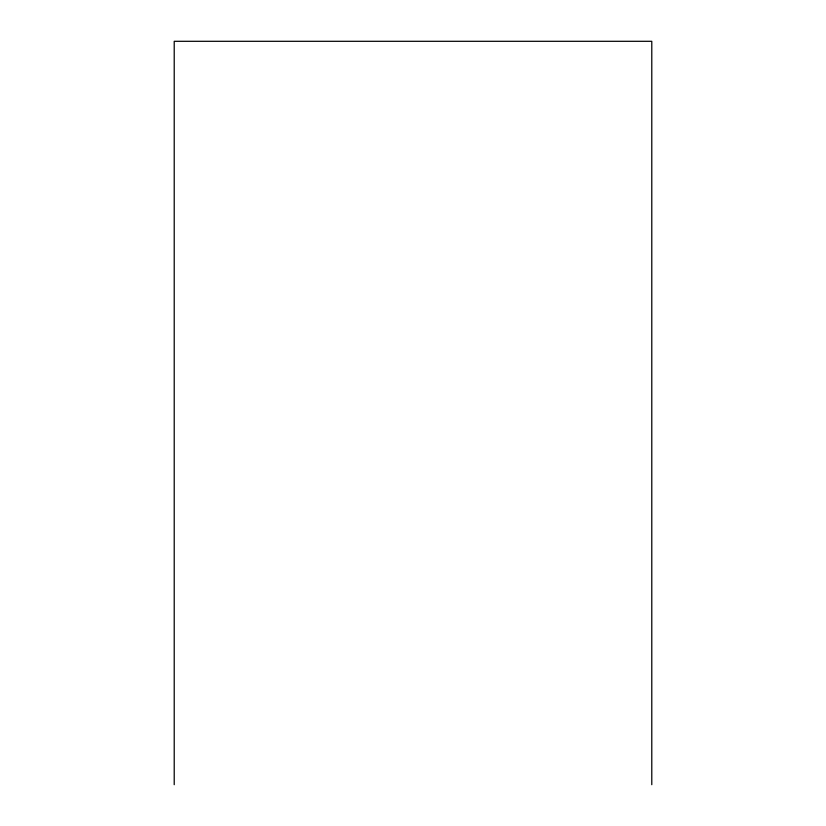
<?xml version="1.0" encoding="UTF-8"?>
<svg xmlns="http://www.w3.org/2000/svg" width="826" height="826" viewBox="0 0 826 826"><rect width="100%" height="100%" fill="white"/><g stroke="black" fill="none" stroke-linecap="round" stroke-linejoin="round"><path stroke-width="1.24" d="M651.786 784.7L651.786 41.3L174.214 41.3L174.214 784.7"/></g></svg>
